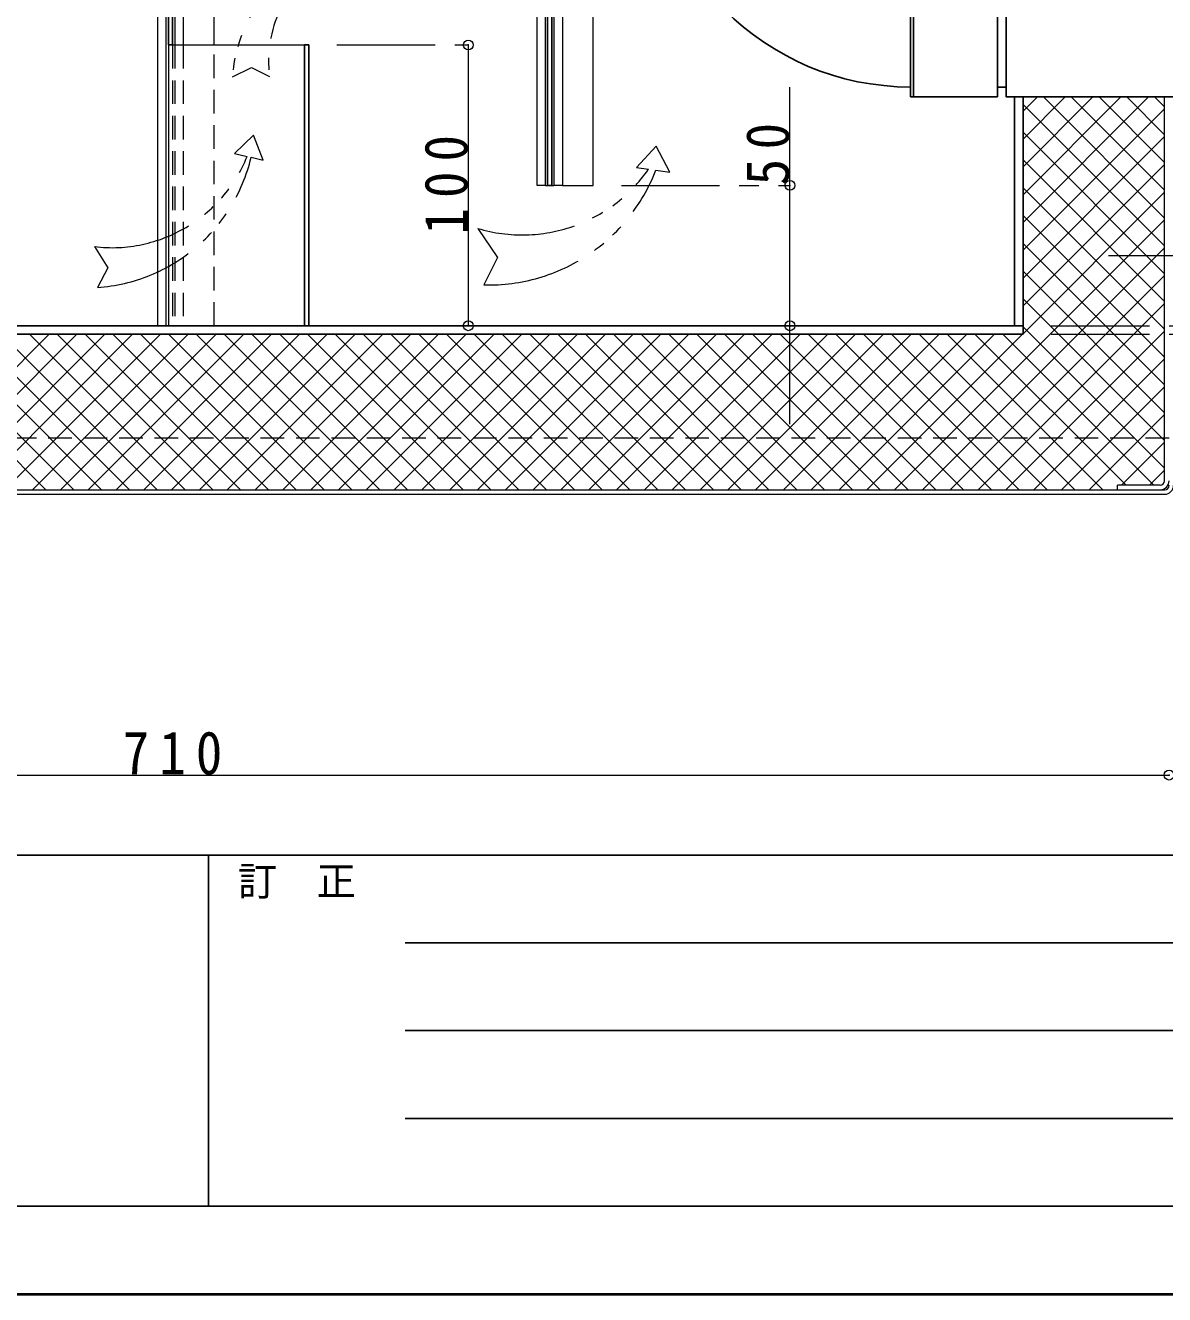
# Model space of a CAD drawing. Units: millimetres at full size, sheet at 1:7; details may follow other scales. Extents: x -1480 to 1355, y -979 to 988.
# Drawn here: x -916.4 to -510.8, y -979 to -527.1 of the extents above; entities that cross this region are included whole.
import ezdxf
from ezdxf.enums import TextEntityAlignment as Align

# ---------------------------------------------------------------- set-up
doc = ezdxf.new("R2010")
doc.units = ezdxf.units.MM
doc.header["$LTSCALE"] = 7
doc.header["$PDMODE"] = 32
doc.header["$PDSIZE"] = 3.5
for name, pattern in [('CHAIN1', [8, 5, -1, 1, -1]), ('DASHED1', [1.8, 1.2, -0.6]), ('DOUBLE_CHAIN1', [8.8, 5, -1, 0.6, -0.6, 0.6, -1])]:
    doc.linetypes.add(name, pattern=pattern)
doc.layers.add('0-0_ﾚｲﾔ1', color=4, linetype='Continuous', lineweight=9)
doc.styles.add('ＭＳ ゴシック', font='')
doc.styles.get('ＭＳ ゴシック').set_extended_font_data('MS Gothic')

msp = doc.modelspace()

# ---------------------------------------------------------------- linework, layer by layer
at = {"layer": '0-0_ﾚｲﾔ1', "color": 5, "lineweight": 25}
for p, q in [((-865.495, -137.045), (-865.495, -534.045)), ((-863.995, -137.045), (-863.995, -534.045)), ((-730.495, -185.545), (-730.495, -584.045)), ((-728.995, -185.545), (-728.995, -584.045)), ((-601.289, -414.509), (-601.289, -552.509)), ((-600.289, -455.509), (-600.289, -552.509)), ((-570.289, -455.509), (-570.289, -552.509)), ((-863.995, -534.045), (-865.495, -534.045)), ((-816.995, -534.045), (-816.995, -634.045)), ((-815.495, -534.045), (-816.995, -534.045)), ((-815.495, -534.045), (-815.495, -634.045)), ((-567.245, -549.045), (-570.245, -549.045)), ((-570.289, -552.509), (-601.289, -552.509)), ((-564.245, -634.045), (-564.245, -552.545)), ((-561.245, -552.545), (-561.245, -637.045)), ((-728.995, -584.045), (-730.495, -584.045)), ((-561.245, -634.045), (-1167.245, -634.045)), ((-561.245, -637.045), (-1167.245, -637.045))]:
    msp.add_line(p, q, dxfattribs=at)
at = {"layer": '0-0_ﾚｲﾔ1', "color": 7, "lineweight": 18}
for p, q in [((-869.245, -634.045), (-869.245, -184.045)), ((-734.245, -584.045), (-734.245, -184.045)), ((-731.245, -584.045), (-731.245, -184.045)), ((-863.245, -197.531), (-863.245, -534.045)), ((-860.245, -197.531), (-860.245, -534.045)), ((-728.245, -197.531), (-728.245, -584.045)), ((-725.245, -197.531), (-725.245, -584.045)), ((-865.495, -534.045), (-865.495, -634.045)), ((-863.995, -534.045), (-816.995, -534.045)), ((-510.845, -689.245), (-510.845, -552.545)), ((-731.245, -584.045), (-734.245, -584.045)), ((-725.245, -584.045), (-728.245, -584.045)), ((-527.645, -692.445), (-527.645, -690.845)), ((-512.445, -690.845), (-527.645, -690.845)), ((-1217.645, -692.445), (-510.845, -692.445)), ((-1217.645, -694.045), (-510.845, -694.045))]:
    msp.add_line(p, q, dxfattribs=at)
at = {"layer": '0-0_ﾚｲﾔ1'}
for p, q in [((-849.245, -534.045), (-849.245, -184.045)), ((-714.245, -584.045), (-714.245, -454.045)), ((-758.745, -534.045), (-758.745, -634.045)), ((-644.245, -669.045), (-644.245, -549.045)), ((-561.245, -597.248), (-516.543, -552.545)), ((-561.245, -587.348), (-526.442, -552.545)), ((-561.245, -577.449), (-536.342, -552.545)), ((-561.245, -567.549), (-546.241, -552.545)), ((-561.245, -557.65), (-556.141, -552.545)), ((-561.245, -555.194), (-510.845, -605.594)), ((-553.994, -552.545), (-510.845, -595.695)), ((-544.095, -552.545), (-510.845, -585.795)), ((-534.195, -552.545), (-510.845, -575.896)), ((-524.296, -552.545), (-510.845, -565.996)), ((-514.396, -552.545), (-510.845, -556.097)), ((-561.245, -607.147), (-510.845, -556.747)), ((-561.245, -565.094), (-510.845, -615.494)), ((-561.245, -617.047), (-510.845, -566.647)), ((-561.245, -574.993), (-510.845, -625.393)), ((-561.245, -626.946), (-510.845, -576.546)), ((-731.245, -584.045), (-730.495, -584.045)), ((-728.995, -584.045), (-728.245, -584.045)), ((-725.245, -584.045), (-714.245, -584.045)), ((-561.245, -584.893), (-510.845, -635.293)), ((-561.245, -636.846), (-510.845, -586.446)), ((-606.945, -692.445), (-510.845, -596.345)), ((-561.245, -594.792), (-510.845, -645.192)), ((-561.245, -604.692), (-510.845, -655.092)), ((-597.046, -692.445), (-510.845, -606.245)), ((-561.245, -614.591), (-510.845, -664.991)), ((-587.146, -692.445), (-510.845, -616.144)), ((-577.247, -692.445), (-510.845, -626.044)), ((-561.245, -624.491), (-510.845, -674.891)), ((-964.469, -637.045), (-909.069, -692.445)), ((-963.327, -692.445), (-907.927, -637.045)), ((-954.57, -637.045), (-899.17, -692.445)), ((-953.428, -692.445), (-898.028, -637.045)), ((-944.67, -637.045), (-889.27, -692.445)), ((-943.528, -692.445), (-888.128, -637.045)), ((-934.771, -637.045), (-879.371, -692.445)), ((-933.629, -692.445), (-878.229, -637.045)), ((-924.871, -637.045), (-869.471, -692.445)), ((-923.729, -692.445), (-868.329, -637.045)), ((-914.972, -637.045), (-859.572, -692.445)), ((-913.83, -692.445), (-858.43, -637.045)), ((-905.072, -637.045), (-849.672, -692.445)), ((-903.93, -692.445), (-848.53, -637.045)), ((-895.173, -637.045), (-839.773, -692.445)), ((-894.031, -692.445), (-838.631, -637.045)), ((-885.273, -637.045), (-829.873, -692.445)), ((-884.131, -692.445), (-828.731, -637.045)), ((-875.374, -637.045), (-819.974, -692.445)), ((-874.232, -692.445), (-818.832, -637.045)), ((-865.474, -637.045), (-810.074, -692.445)), ((-864.332, -692.445), (-808.932, -637.045)), ((-855.575, -637.045), (-800.175, -692.445)), ((-854.433, -692.445), (-799.033, -637.045)), ((-845.675, -637.045), (-790.275, -692.445)), ((-844.533, -692.445), (-789.133, -637.045)), ((-835.776, -637.045), (-780.376, -692.445)), ((-834.634, -692.445), (-779.234, -637.045)), ((-825.876, -637.045), (-770.476, -692.445)), ((-824.734, -692.445), (-769.334, -637.045)), ((-815.977, -637.045), (-760.577, -692.445)), ((-814.835, -692.445), (-759.435, -637.045)), ((-806.077, -637.045), (-750.677, -692.445)), ((-804.935, -692.445), (-749.535, -637.045)), ((-796.178, -637.045), (-740.778, -692.445)), ((-795.036, -692.445), (-739.636, -637.045)), ((-786.278, -637.045), (-730.878, -692.445)), ((-785.136, -692.445), (-729.736, -637.045)), ((-776.379, -637.045), (-720.979, -692.445)), ((-775.237, -692.445), (-719.837, -637.045)), ((-766.479, -637.045), (-711.079, -692.445)), ((-765.337, -692.445), (-709.937, -637.045)), ((-756.58, -637.045), (-701.18, -692.445)), ((-755.438, -692.445), (-700.038, -637.045)), ((-746.68, -637.045), (-691.28, -692.445)), ((-745.538, -692.445), (-690.138, -637.045)), ((-736.781, -637.045), (-681.381, -692.445)), ((-735.639, -692.445), (-680.239, -637.045)), ((-726.881, -637.045), (-671.481, -692.445)), ((-725.739, -692.445), (-670.339, -637.045)), ((-716.982, -637.045), (-661.582, -692.445)), ((-715.84, -692.445), (-660.44, -637.045)), ((-707.082, -637.045), (-651.682, -692.445)), ((-705.94, -692.445), (-650.54, -637.045)), ((-697.183, -637.045), (-641.783, -692.445)), ((-696.041, -692.445), (-640.641, -637.045)), ((-687.283, -637.045), (-631.883, -692.445)), ((-686.141, -692.445), (-630.741, -637.045)), ((-677.384, -637.045), (-621.984, -692.445)), ((-676.242, -692.445), (-620.842, -637.045)), ((-667.484, -637.045), (-612.084, -692.445)), ((-666.342, -692.445), (-610.942, -637.045)), ((-657.585, -637.045), (-602.185, -692.445)), ((-656.443, -692.445), (-601.043, -637.045)), ((-647.685, -637.045), (-592.285, -692.445)), ((-646.543, -692.445), (-591.143, -637.045)), ((-637.786, -637.045), (-582.386, -692.445)), ((-636.644, -692.445), (-581.244, -637.045)), ((-627.886, -637.045), (-572.486, -692.445)), ((-626.744, -692.445), (-571.344, -637.045)), ((-617.987, -637.045), (-562.587, -692.445)), ((-616.845, -692.445), (-561.445, -637.045)), ((-608.087, -637.045), (-552.687, -692.445)), ((-598.188, -637.045), (-542.788, -692.445)), ((-588.288, -637.045), (-532.888, -692.445)), ((-578.389, -637.045), (-524.589, -690.845)), ((-568.489, -637.045), (-514.689, -690.845)), ((-567.347, -692.445), (-510.845, -635.943)), ((-561.245, -634.39), (-510.845, -684.79)), ((-557.448, -692.445), (-510.845, -645.843)), ((-547.548, -692.445), (-510.845, -655.742)), ((-537.649, -692.445), (-510.845, -665.642)), ((-526.149, -690.845), (-510.845, -675.541)), ((-516.25, -690.845), (-510.845, -685.441)), ((-527.749, -692.445), (-527.645, -692.341)), ((-1219.245, -794.045), (-509.245, -794.045))]:
    msp.add_line(p, q, dxfattribs=at)
at = {"layer": '0-0_ﾚｲﾔ1', "color": 7, "linetype": 'DASHED1', "lineweight": 18}
msp.add_line((-863.995, -534.045), (-863.995, -634.045), dxfattribs=at)
at = {"layer": '0-0_ﾚｲﾔ1', "linetype": 'DASHED1'}
for p, q in [((-863.245, -534.045), (-863.245, -634.045)), ((-860.245, -534.045), (-860.245, -634.045)), ((-849.245, -634.045), (-849.245, -534.045)), ((-509.245, -674.045), (-1219.245, -674.045))]:
    msp.add_line(p, q, dxfattribs=at)
at = {"layer": '0-0_ﾚｲﾔ1', "linetype": 'CHAIN1'}
for p, q in [((-805.495, -534.045), (-758.745, -534.045)), ((-704.245, -584.045), (-644.245, -584.045)), ((-530.845, -609.045), (-487.645, -609.045)), ((-551.245, -634.045), (295.755, -634.045)), ((-551.245, -637.045), (330.755, -637.045))]:
    msp.add_line(p, q, dxfattribs=at)
at = {"layer": '0-0_ﾚｲﾔ1', "linetype": 'DOUBLE_CHAIN1'}
for p, q in [((-842.015, -572.682), (-835.179, -566.149)), ((-831.796, -575.013), (-835.179, -566.149)), ((-842.015, -572.682), (-837.447, -573.724)), ((-836.049, -574.043), (-831.796, -575.013)), ((-691.984, -578.672), (-686.999, -579.384))]:
    msp.add_line(p, q, dxfattribs=at)
at = {"layer": '0-0_ﾚｲﾔ1', "color": 6, "lineweight": 25}
for p, q in [((-1448.245, -822.545), (1323.755, -822.545)), ((-851.245, -822.545), (-851.245, -947.545)), ((-781.245, -853.795), (-131.245, -853.795)), ((-131.245, -885.045), (-781.245, -885.045)), ((-131.245, -916.295), (-781.245, -916.295)), ((1323.755, -947.545), (-1448.245, -947.545))]:
    msp.add_line(p, q, dxfattribs=at)
at = {"layer": '0-0_ﾚｲﾔ1', "color": 1, "lineweight": 40}
msp.add_line((1355.255, -979.045), (-1479.745, -979.045), dxfattribs=at)
at = {"layer": '0-0_ﾚｲﾔ1', "color": 7, "lineweight": 18}
msp.add_lwpolyline([(-866.245, -634.045), (-866.245, -184.045), (-869.245, -184.045)], dxfattribs=at)
at = {"layer": '0-0_ﾚｲﾔ1', "color": 5, "lineweight": 25}
msp.add_lwpolyline([(-567.245, -455.545), (-567.245, -552.545), (-485.245, -552.545)], dxfattribs=at)
at = {"layer": '0-0_ﾚｲﾔ1', "linetype": 'DOUBLE_CHAIN1'}
for points in [[(-842.687, -545.347), (-835.901, -542.076), (-829.48, -545.226)], [(-686.999, -579.384), (-691.816, -570.032), (-698.901, -577.684), (-694.578, -578.301)], [(-755.297, -599.363), (-748.353, -609.707), (-753.171, -619.484)], [(-891.856, -605.85), (-887.016, -613.38), (-890.781, -620.372)]]:
    msp.add_lwpolyline(points, dxfattribs=at)
at = {"layer": '0-0_ﾚｲﾔ1', "color": 5, "lineweight": 25}
msp.add_arc((-601.289, -455.509), 93.5, 180, 270, dxfattribs=at)
at = {"layer": '0-0_ﾚｲﾔ1', "linetype": 'DOUBLE_CHAIN1'}
for centre, radius, start, end in [((-791.622, -548.782), 51.18, 112.27763, 176.15221), ((-786.923, -539.765), 42.906, 122.41271, 187.31328), ((-885.654, -554.216), 52.004, 263.15054, 337.96894), ((-894.773, -560.161), 60.342, 273.79356, 346.70067), ((-739.497, -546.86), 54.829, 253.25236, 325.00928), ((-751.496, -555.722), 63.784, 268.4955, 338.91194)]:
    msp.add_arc(centre, radius, start, end, dxfattribs=at)
at = {"layer": '0-0_ﾚｲﾔ1', "color": 7, "lineweight": 18}
for centre, radius in [((-512.445, -689.245), 1.6), ((-512.445, -689.245), 3.2), ((-510.845, -690.845), 1.6), ((-510.845, -690.845), 3.2)]:
    msp.add_arc(centre, radius, 270, 0, dxfattribs=at)
at = {"layer": '0-0_ﾚｲﾔ1'}
for p in [(-758.745, -534.045), (-644.245, -584.045), (-758.745, -634.045), (-644.245, -634.045), (-509.245, -794.045)]:
    msp.add_point(p, dxfattribs=at)

# ---------------------------------------------------------------- texts
at = {"layer": '0-0_ﾚｲﾔ1', "color": 7, "style": 'ＭＳ ゴシック'}
msp.add_text('訂\u3000正', height=10.26, dxfattribs=at).set_placement((-840.745, -840.045), align=Align.BOTTOM_LEFT)
at = {"layer": '0-0_ﾚｲﾔ1', "color": 7, "char_height": 15.4, "attachment_point": 7, "rotation": 90, "style": 'ＭＳ ゴシック'}
for s, insert in [('\\T1.36;\\W0.9;50', (-644.245, -584.045)), ('\\T1.38;\\W0.9;100', (-758.745, -601.545))]:
    msp.add_mtext(s, dxfattribs=dict(at, insert=insert))
at = {"layer": '0-0_ﾚｲﾔ1', "color": 7, "insert": (-881.745, -794.045), "char_height": 15.4, "attachment_point": 7, "style": 'ＭＳ ゴシック'}
msp.add_mtext('\\T1.38;\\W0.9;710', dxfattribs=at)

doc.saveas('drawing.dxf')
